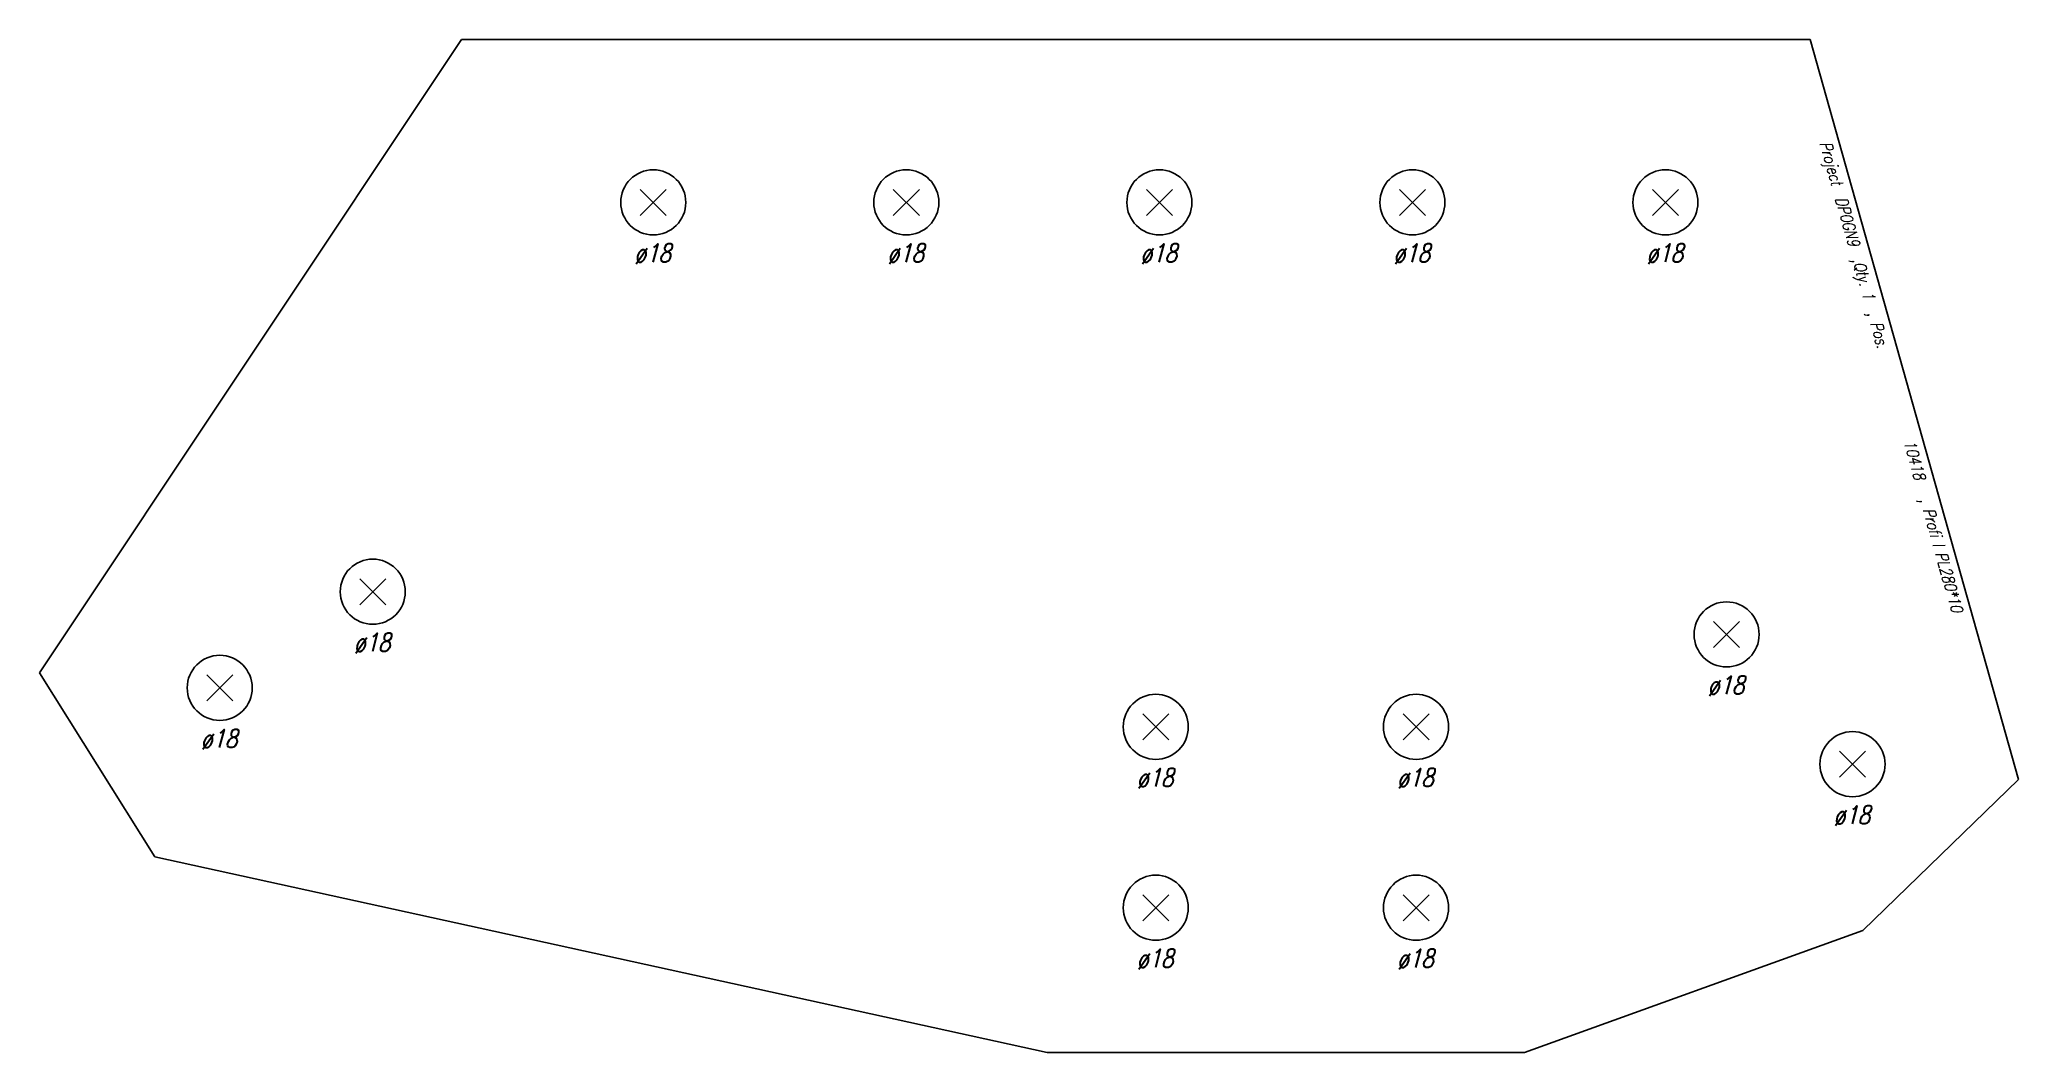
# Model space of a CAD drawing. Extents: x 0 to 547, y -140 to 140.
import ezdxf

# ---------------------------------------------------------------- set-up
doc = ezdxf.new("R2010")
doc.units = 0
doc.header["$LTSCALE"] = 10
for name, color, linetype in [('BEZ_SCHRAUBEN', 7, 'CONTINUOUS'), ('SCHRAUBEN', 7, 'CONTINUOUS'), ('TEILE', 7, 'CONTINUOUS'), ('UNTERSCHRIFT', 7, 'CONTINUOUS')]:
    doc.layers.add(name, color=color, linetype=linetype)
doc.styles.get("Standard").update_dxf_attribs({"font": 'ROMANS'})

msp = doc.modelspace()

# ---------------------------------------------------------------- linework, layer by layer
at = {"layer": 'SCHRAUBEN', "color": 6}
for p, q in [((173.372314, 98.59964), (166.172302, 91.399651)), ((166.172302, 98.59964), (173.372314, 91.399651)), ((243.372314, 98.59964), (236.172302, 91.399651)), ((236.172302, 98.59964), (243.372314, 91.399651)), ((313.372314, 98.59964), (306.172302, 91.399651)), ((306.172302, 98.59964), (313.372314, 91.399651)), ((383.372314, 98.59964), (376.172302, 91.399651)), ((376.172302, 98.59964), (383.372314, 91.399651)), ((453.372314, 98.59964), (446.172302, 91.399651)), ((446.172302, 98.59964), (453.372314, 91.399651)), ((95.771904, -9.033147), (88.571915, -16.233147)), ((88.571915, -9.033147), (95.771904, -16.233147)), ((470.290588, -20.844204), (463.090576, -28.044205)), ((463.090576, -20.844208), (470.290588, -28.044205)), ((53.429089, -35.624233), (46.229088, -42.824234)), ((46.229088, -35.624233), (53.429089, -42.824234)), ((312.372711, -46.400009), (305.172699, -53.60001)), ((305.172699, -46.400009), (312.372711, -53.60001)), ((384.372681, -46.400009), (377.172668, -53.60001)), ((377.172668, -46.400009), (384.372681, -53.60001)), ((505.112762, -56.724819), (497.91275, -63.924824)), ((497.91275, -56.724819), (505.112762, -63.924824)), ((312.372711, -96.400009), (305.172699, -103.600006)), ((305.172699, -96.400009), (312.372711, -103.600006)), ((384.372681, -96.400009), (377.172668, -103.600006)), ((377.172668, -96.400009), (384.372681, -103.600006))]:
    msp.add_line(p, q, dxfattribs=at)
at = {"layer": 'SCHRAUBEN', "color": 2}
for centre, radius in [((169.772308, 94.999649), 8.999985), ((239.772308, 94.999649), 8.999985), ((309.772308, 94.999649), 9), ((379.772308, 94.999649), 9), ((449.772308, 94.999649), 9), ((92.171906, -12.633147), 9), ((466.690613, -24.444206), 9), ((49.829086, -39.224236), 9), ((308.772705, -50.000008), 9), ((380.772675, -50.000008), 9), ((501.512756, -60.324821), 9), ((308.772705, -100.000008), 9), ((380.772675, -100.000008), 9)]:
    msp.add_circle(centre, radius, dxfattribs=at)
at = {"layer": 'TEILE', "color": 2}
for p, q in [((0, -35.092175), (116.756142, 140.000015)), ((116.756142, 140.000015), (489.772003, 140.000015)), ((489.772003, 140.000015), (547.416626, -64.547928)), ((31.909531, -85.903473), (0, -35.092175)), ((547.416626, -64.547928), (504.359894, -106.334488)), ((278.772705, -140.000015), (31.909531, -85.903473)), ((504.359894, -106.334488), (410.772827, -140)), ((410.772827, -140), (278.772705, -140.000015))]:
    msp.add_line(p, q, dxfattribs=at)

# ---------------------------------------------------------------- texts
at = {"layer": 'BEZ_SCHRAUBEN', "color": 2, "oblique": 15, "width": 0.8}
for height, p in [(4.999998, (161.772324, 78.499649)), (4.999998, (231.772324, 78.499649)), (4.999998, (301.772339, 78.499649)), (4.999998, (371.772308, 78.499649)), (4.999998, (441.772308, 78.499649)), (5, (84.171906, -29.133146)), (5, (458.690613, -40.944206)), (5, (41.829086, -55.724228)), (5, (300.772736, -66.500008)), (5, (372.772675, -66.500008)), (5, (493.512726, -76.824821)), (5, (300.772736, -116.500008)), (5, (372.772675, -116.500008))]:
    msp.add_text(' ø18', height=height, dxfattribs=at).set_placement(p)
at = {"layer": 'UNTERSCHRIFT', "color": 2, "oblique": 15, "width": 0.8}
for s, height, p in [('Project  DP0GN9  ,Qty. 1  , Pos. ', 3.25, (492.383728, 111.377701)), ('10418', 3.249999, (515.656921, 28.794418)), ('  , Profi l PL280*10', 3.249999, (519.183167, 16.281799))]:
    msp.add_text(s, height=height, rotation=-74.261459, dxfattribs=at).set_placement(p)

doc.saveas('drawing.dxf')
